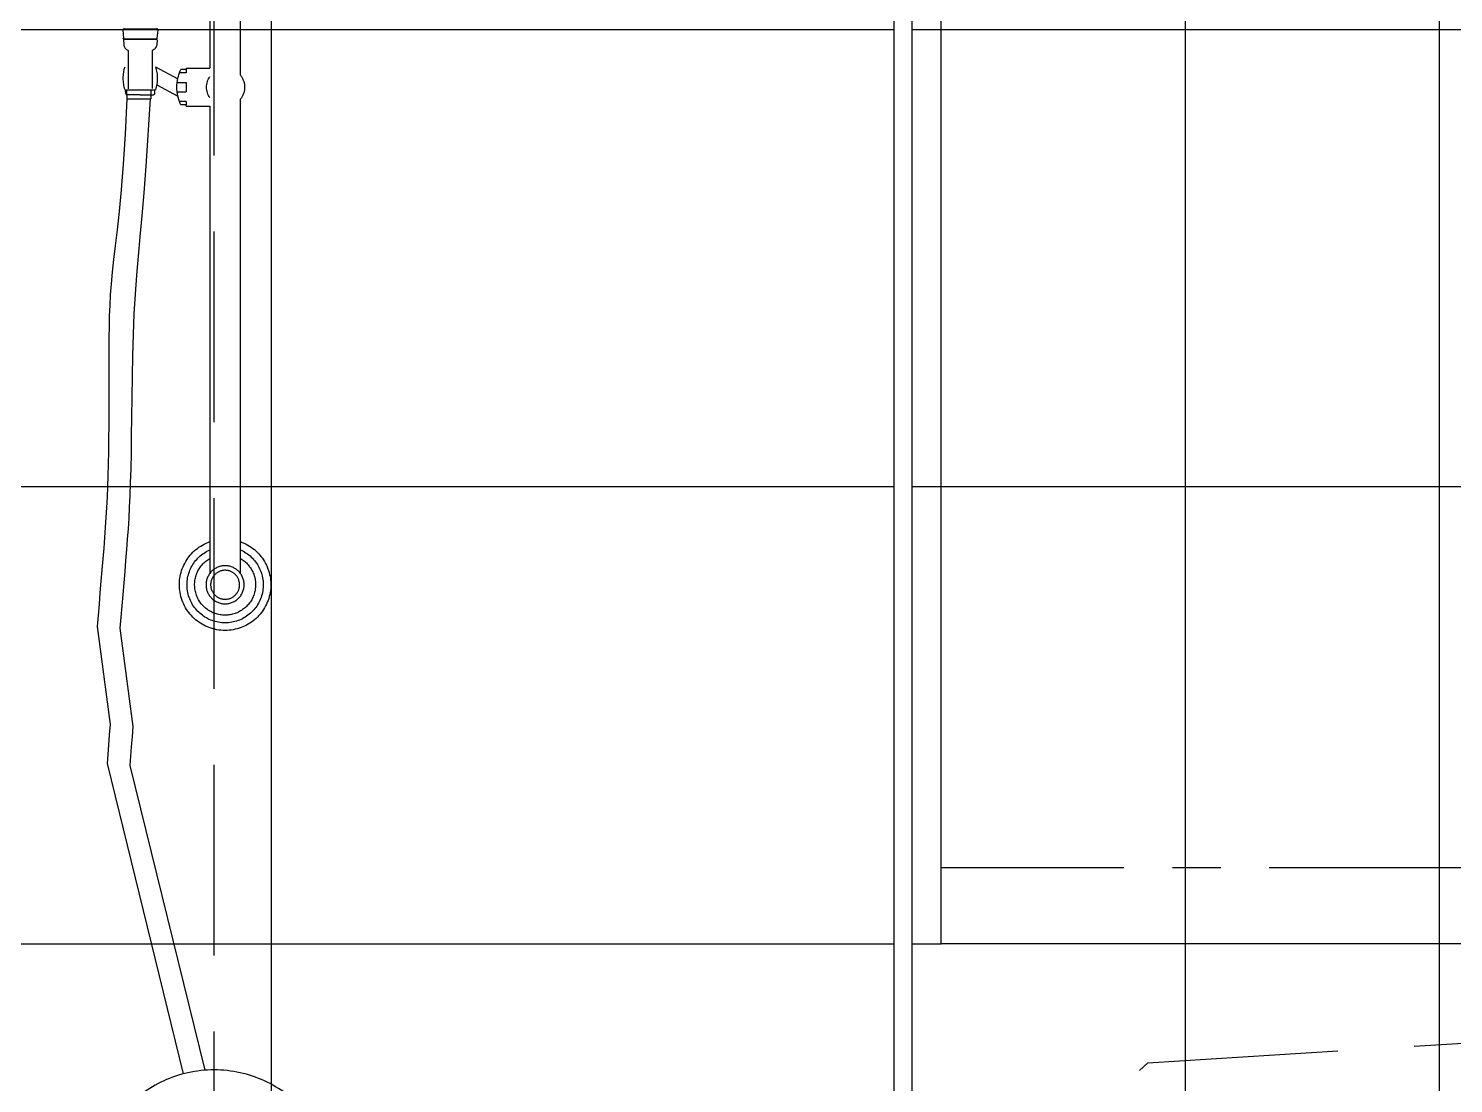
# Model space of a CAD drawing. Extents: x 468514 to 728049, y -74127 to 69080.
# Drawn here: x 555734 to 556670, y -69418 to -68726 of the extents above; entities that cross this region are included whole.
import ezdxf

# ---------------------------------------------------------------- set-up
doc = ezdxf.new("R2010")
doc.units = 0
doc.header["$LTSCALE"] = 500
doc.header["$MEASUREMENT"] = 0
for name, pattern in [('CENTER', [50.8, 31.75, -6.35, 6.35, -6.35]), ('DASH', [0.35, 0.25, -0.1]), ('HIDDEN2', [0.1875, 0.125, -0.0625])]:
    doc.linetypes.add(name, pattern=pattern)
for name, color, linetype in [('E 立面填充', 250, 'Continuous'), ('E 立面家具、洁具', 153, 'Continuous'), ('E 立面材料分格线', 8, 'Continuous'), ('E 立面材料类别线', 154, 'Continuous'), ('E 立面标注尺寸', 9, 'Continuous'), ('L-立面家具、洁具', 153, 'Continuous')]:
    doc.layers.add(name, color=color, linetype=linetype)
doc.styles.add('PDC DIM', font='PMingLiU-ExtB.ttf', dxfattribs={"width": 0.85})
doc.dimstyles.new('PDC-A2', dxfattribs={"dimscale": 0, "dimtxt": 2.5, "dimasz": 1, "dimexe": 1, "dimexo": 1, "dimgap": 0.7, "dimtad": 1, "dimdec": 0, "dimtxsty": 'PDC DIM', "dimblk": 'ARCHTICK', "dimcen": 1, "dimdle": 1, "dimclrd": 8, "dimclre": 8, "dimclrt": 9, "dimadec": 0, "dimazin": 0, "dimtfac": 1, "dimtdec": 0, "dimtix": 1, "dimtmove": 2, "dimatfit": 3, "dimldrblk": 'PDC A2 T R', "dimfxl": 10, "dimfxlon": 1, "dimarcsym": 0})

# ---------------------------------------------------------------- blocks, each defined once
blk = doc.blocks.new('A$C2F8A30B2')
at = {"linetype": 'HIDDEN2', "lineweight": -2, "ltscale": 20}
for p, q in [((20, 655.52), (20, 914.02)), ((40, 914.02), (40, 660.09)), ((96.26, 685.88), (74.85, 685.88)), ((95.78, 685.88), (75.39, 685.88)), ((74.69, 678.56), (74.75, 678.72)), ((74.69, 678.56), (74.75, 678.72)), ((74.69, 678.56), (74.85, 675.46)), ((74.75, 678.72), (74.8, 678.84)), ((74.75, 678.72), (74.8, 678.84)), ((74.8, 678.84), (74.85, 678.93)), ((74.8, 678.84), (74.85, 678.93)), ((74.85, 678.93), (74.96, 678.99)), ((74.85, 678.93), (74.96, 678.99)), ((74.96, 678.99), (75.07, 679.05)), ((74.96, 678.99), (75.07, 679.05)), ((75.07, 679.05), (75.17, 679.05)), ((75.07, 679.05), (75.17, 679.05)), ((96.2, 679.05), (75.17, 679.05)), ((96.04, 679.05), (75.33, 679.05)), ((75.33, 679.05), (96.04, 679.05)), ((96.2, 679.05), (96.31, 679.05)), ((96.2, 679.05), (96.31, 679.05)), ((96.31, 679.05), (96.42, 678.99)), ((96.31, 679.05), (96.42, 678.99)), ((96.42, 678.99), (96.53, 678.93)), ((96.42, 678.99), (96.53, 678.93)), ((96.53, 678.93), (96.58, 678.84)), ((96.53, 678.93), (96.58, 678.84)), ((96.63, 678.56), (96.53, 675.57)), ((96.58, 678.84), (96.63, 678.72)), ((96.58, 678.84), (96.63, 678.72)), ((96.63, 678.72), (96.63, 678.56)), ((96.63, 678.72), (96.63, 678.56)), ((55.66, 660.09), (40, 660.09)), ((55.66, 660.09), (55.66, 659.09)), ((55.66, 659.09), (55.66, 657.09)), ((55.66, 659.09), (55.66, 657.09)), ((55.66, 659.09), (59.15, 659.09)), ((55.66, 657.09), (59.97, 657.09)), ((75.66, 660.91), (61.11, 653.11)), ((61.66, 650.59), (55.66, 650.59)), ((55.66, 650.59), (55.66, 644.59)), ((74.87, 649.13), (61.03, 641.72)), ((95.66, 645.91), (75.66, 645.91)), ((76.14, 643.34), (76.08, 645.53)), ((94.55, 645.91), (76.51, 645.91)), ((78.68, 645.91), (78.85, 639.91)), ((94.68, 645.91), (94.51, 639.91)), ((95.19, 643.4), (95.29, 645.48)), ((20, 328.53), (20, 639.66)), ((61.66, 644.59), (55.66, 644.59)), ((55.66, 638.09), (59.97, 638.09)), ((55.66, 638.09), (55.66, 636.09)), ((55.66, 635.09), (55.66, 636.09)), ((55.66, 636.09), (59.15, 636.09)), ((76.19, 643.23), (76.14, 643.34)), ((76.3, 643.07), (76.19, 643.23)), ((76.35, 642.97), (76.3, 643.07)), ((76.46, 642.86), (76.35, 642.97)), ((76.62, 642.76), (76.46, 642.86)), ((76.72, 642.7), (76.62, 642.76)), ((76.89, 642.65), (76.72, 642.7)), ((77.05, 642.65), (76.89, 642.65)), ((85.66, 642.65), (77.05, 642.65)), ((94.51, 639.91), (78.85, 639.91)), ((79.19, 639.91, 0), (81.98, 595.74, 0)), ((85.66, 642.65), (94.33, 642.65)), ((94.49, 642.65), (94.33, 642.65)), ((94.6, 642.7), (94.49, 642.65)), ((94.51, 639.91, 0), (95.68, 616.84, 0)), ((94.76, 642.76), (94.6, 642.7)), ((94.87, 642.86), (94.76, 642.76)), ((95.03, 642.97), (94.87, 642.86)), ((95.08, 643.07), (95.03, 642.97)), ((95.19, 643.23), (95.08, 643.07)), ((95.19, 643.4), (95.19, 643.23)), ((40, 635.09), (40, 328.53)), ((55.66, 635.09), (40, 635.09)), ((95.68, 616.84, 0), (96.94, 597.11, 0)), ((81.98, 595.74, 0), (83.29, 578.34, 0)), ((96.94, 597.11, 0), (98.25, 580.32, 0)), ((98.25, 580.32, 0), (99.57, 566.06, 0)), ((83.29, 578.34, 0), (84.61, 563.07, 0)), ((84.61, 563.07, 0), (85.89, 549.35, 0)), ((99.57, 566.06, 0), (100.85, 553.93, 0)), ((100.85, 553.93, 0), (102.06, 543.52, 0)), ((85.89, 549.35, 0), (87.08, 536.63, 0)), ((102.06, 543.52, 0), (103.14, 534.42, 0)), ((87.08, 536.63, 0), (88.16, 524.32, 0)), ((103.14, 534.42, 0), (104.06, 526.23, 0)), ((88.16, 524.32, 0), (89.08, 511.85, 0)), ((104.06, 526.23, 0), (104.79, 518.59, 0)), ((104.79, 518.59, 0), (105.33, 511.32, 0)), ((89.08, 511.85, 0), (89.8, 498.79, 0)), ((105.33, 511.32, 0), (105.72, 504.31, 0)), ((89.8, 498.79, 0), (90.35, 485.25, 0)), ((105.72, 504.31, 0), (105.99, 497.43, 0)), ((105.99, 497.43, 0), (106.15, 490.54, 0)), ((106.15, 490.54, 0), (106.23, 483.53, 0)), ((90.35, 485.25, 0), (90.75, 471.46, 0)), ((106.23, 483.53, 0), (106.26, 476.26, 0)), ((90.75, 471.46, 0), (91.05, 457.68, 0)), ((106.26, 476.26, 0), (106.26, 468.62, 0)), ((106.26, 468.62, 0), (106.26, 460.52, 0)), ((106.26, 460.52, 0), (106.27, 452.04, 0)), ((91.05, 457.68, 0), (91.27, 444.13, 0)), ((106.27, 452.04, 0), (106.29, 443.31, 0)), ((91.27, 444.13, 0), (91.44, 431.07, 0)), ((106.29, 443.31, 0), (106.32, 434.45, 0)), ((91.44, 431.07, 0), (91.59, 418.74, 0)), ((106.32, 434.45, 0), (106.38, 425.6, 0)), ((106.38, 425.6, 0), (106.47, 416.86, 0)), ((91.59, 418.74, 0), (91.76, 407.38, 0)), ((106.47, 416.86, 0), (106.59, 408.39, 0)), ((91.76, 407.38, 0), (91.97, 397.16, 0)), ((106.59, 408.39, 0), (106.75, 400.28, 0)), ((91.97, 397.16, 0), (92.22, 387.97, 0)), ((106.75, 400.28, 0), (106.96, 392.65, 0)), ((92.22, 387.97, 0), (92.52, 379.63, 0)), ((106.96, 392.65, 0), (107.21, 385.42, 0)), ((107.21, 385.42, 0), (107.51, 378.5, 0)), ((92.52, 379.63, 0), (92.87, 371.94, 0)), ((107.51, 378.5, 0), (107.85, 371.79, 0)), ((92.87, 371.94, 0), (93.26, 364.73, 0)), ((107.85, 371.79, 0), (108.24, 365.19, 0)), ((108.24, 365.19, 0), (108.67, 358.61, 0)), ((93.26, 364.73, 0), (93.7, 357.8, 0)), ((93.7, 357.8, 0), (94.19, 350.98, 0)), ((108.67, 358.61, 0), (109.15, 351.96, 0)), ((94.19, 350.98, 0), (94.72, 344.09, 0)), ((109.15, 351.96, 0), (109.68, 345.12, 0)), ((94.72, 344.09, 0), (95.29, 336.97, 0)), ((95.29, 336.97, 0), (95.9, 329.65, 0)), ((109.68, 345.12, 0), (110.25, 338.04, 0)), ((110.25, 338.04, 0), (110.86, 330.75, 0)), ((95.9, 329.65, 0), (96.53, 322.2, 0)), ((110.86, 330.75, 0), (111.48, 323.33, 0)), ((96.53, 322.2, 0), (97.17, 314.69, 0)), ((111.48, 323.33, 0), (112.12, 315.83, 0)), ((97.17, 314.69, 0), (97.81, 307.19, 0)), ((112.12, 315.83, 0), (112.76, 308.34, 0)), ((97.81, 307.19, 0), (98.43, 299.75, 0)), ((98.43, 299.75, 0), (99.04, 292.45, 0)), ((112.76, 308.34, 0), (113.39, 300.91, 0)), ((113.39, 300.91, 0), (114, 293.63, 0)), ((99.04, 292.45, 0), (90.56, 228.09, 0)), ((114, 293.63, 0), (105.52, 229.28, 0)), ((90.56, 228.09, 0), (91.09, 221.26, 0)), ((105.52, 229.28, 0), (106.05, 222.47, 0)), ((91.09, 221.26, 0), (91.58, 214.71, 0)), ((106.05, 222.47, 0), (106.53, 215.94, 0)), ((106.53, 215.94, 0), (106.99, 209.7, 0)), ((91.58, 214.71, 0), (92.03, 208.46, 0)), ((92.03, 208.46, 0), (92.46, 202.51, 0)), ((106.99, 209.7, 0), (107.41, 203.78, 0)), ((92.46, 202.51, 0), (43.4, 2.39, 0)), ((107.41, 203.78, 0), (57.52, 0, 0)), ((37.08, 2.62), (37.08, 2.62))]:
    blk.add_line(p, q, dxfattribs=at)
for radius in [12.5, 9.5]:
    blk.add_circle((30, 321.03, 0), radius, dxfattribs=at)
for centre, radius, start, end in [((29.66, 647.59, 0), 12.5, 140.63127, 219.36873), ((34.12, 647.59, 0), 27.54, 335.32005, 24.67995), ((99.13, 653.41, 0), 24.63, 162.27522, 197.72478), ((72.2, 653.41, 0), 24.63, 342.27522, 17.72478), ((29.66, 647.59, 0), 12.5, 325.78364, 34.21636), ((30, 321.03, 0), 30, 109.47122, 70.52878), ((30, 321.03, 0), 25, 113.57818, 66.42182), ((30, 321.03, 0), 20, 120, 60)]:
    blk.add_arc(centre, radius, start, end, dxfattribs=at)
for points, knots in [([(74.48, 679.8), (74.48, 679.8), (74, 684.92), (74, 684.92), (74.02, 685.44), (74.33, 685.78), (74.85, 685.88)], [0, 0, 0, 0, 1, 1, 1, 2, 2, 2, 2]), ([(96.26, 685.88), (96.79, 685.79), (97.12, 685.45), (97.17, 684.92), (97.17, 684.92), (96.69, 679.8), (96.69, 679.8)], [0, 0, 0, 0, 1, 1, 1, 2, 2, 2, 2]), ([(74.85, 675.46), (75.11, 673.71), (76.16, 672.38), (77.8, 671.72), (77.8, 671.72), (77.8, 646.65), (77.8, 646.65)], [0, 0, 0, 0, 1, 1, 1, 2, 2, 2, 2]), ([(96.53, 675.57), (96.29, 673.78), (95.24, 672.41), (93.58, 671.72), (93.58, 671.72), (93.58, 646.6), (93.58, 646.6)], [0, 0, 0, 0, 1, 1, 1, 2, 2, 2, 2]), ([(-47.54, -88.75), (-47.54, -139.21), (-9.58, -180.11), (37.26, -180.11), (84.1, -180.11), (122.07, -139.21), (122.07, -88.75), (122.07, -38.28), (84.1, 2.62), (37.26, 2.62), (-9.58, 2.62), (-47.54, -38.28), (-47.54, -88.75), (-47.54, -88.75), (-47.54, -88.75), (-47.54, -88.75)], [0, 0, 0, 0, 1, 1, 1, 2, 2, 2, 3, 3, 3, 4, 4, 4, 5, 5, 5, 5])]:
    blk.add_open_spline(points, degree=3, knots=knots, dxfattribs=at)
for points in [[(75.33, 679.05), (74.88, 679.1), (74.58, 679.35), (74.48, 679.8)], [(96.04, 679.05), (96.47, 679.11), (96.77, 679.37), (96.9, 679.8)]]:
    blk.add_open_spline(points, degree=3, dxfattribs=at)
blk = doc.blocks.new('_ArchTick')
at = {"color": 0, "linetype": 'ByBlock', "const_width": 0.4}
blk.add_lwpolyline([(-0.5, -0.5), (0.5, 0.5)], dxfattribs=at)
blk = doc.blocks.new('PDC A2 T R')
at = {"color": 0, "linetype": 'ByBlock'}
blk.add_line((0, 0), (-2, 0), dxfattribs=at)
for points in [[(-2.147, 0.886), (-1.491, 1.345), (-0.6, 0), (0, 0)], [(-2.147, -0.886), (-1.491, -1.345), (-0.6, 0), (0, 0)]]:
    blk.add_solid(points, dxfattribs=at)

msp = doc.modelspace()

# ---------------------------------------------------------------- hatches: boundary and pattern name
at = {"layer": 'E 立面填充'}
h = msp.add_hatch(dxfattribs=at)
h.set_pattern_fill('_USER', color=256, scale=300, pattern_type=0)
h.set_pattern_definition([(0, (558293.3, -70526.5), (0, 300), [])])
h.paths.add_polyline_path([(558293.3, -68126.5), (557723.3, -68126.5), (557723.3, -70526.5), (558293.3, -70526.5)])
h.paths.add_polyline_path([(557723.3, -69976.5), (557073.3, -69976.5), (557073.3, -70196.5), (557723.3, -70196.5)], flags=17)
h.paths.add_polyline_path([(557723.3, -70226.5), (557073.3, -70226.5), (557073.3, -70526.5), (557723.3, -70526.5)], flags=17)
h.paths.add_polyline_path([(557073.3, -69526.5), (556333.3, -69526.5), (556333.3, -70526.5), (557073.3, -70526.5)], flags=17)
h.paths.add_polyline_path([(557723.3, -69326.5), (556333.3, -69326.5), (556333.3, -68126.5), (555453.3, -68126.5), (555453.3, -70526.5), (556283.3, -70526.5), (556283.3, -70476.5), (556302.3, -70476.5), (556302.3, -68446.5), (556298.3, -68446.5), (556298.3, -68426.5), (556318.3, -68426.5), (556318.3, -68446.5), (556314.3, -68446.5), (556314.3, -70476.5), (556333.3, -70476.5), (556333.3, -69526.5), (557073.3, -69526.5), (557073.3, -69676.5), (557369.3, -69676.5), (557369.3, -69626.09), (557369.3, -69569.5), (557370.69, -69561.62), (557369.3, -69561.62), (557369.3, -69537.65, -0.280803), (557398.3, -69517, -0.280797), (557427.3, -69537.65), (557427.3, -69561.62), (557425.91, -69561.62), (557427.3, -69569.5), (557427.3, -69626.09), (557427.3, -69676.5), (557723.3, -69676.5)])
h.paths.add_polyline_path([(557384.67, -69510.93, -0.167186), (557411.94, -69510.93, -0.717696), (557411.94, -69514.72, -0.167186), (557384.67, -69514.72, -0.722273)], flags=16)
h.paths.add_polyline_path([(557073.3, -68126.5), (556333.3, -68126.5), (556333.3, -69276.5), (557073.3, -69276.5)], flags=17)
h = msp.add_hatch(dxfattribs=at)
h.set_pattern_fill('_USER', color=256, scale=600, angle=90, pattern_type=0)
h.set_pattern_definition([(90, (558293.3, -70526.5), (-600, 4e-14), [])])
h.paths.add_polyline_path([(557073.3, -69526.5), (556333.3, -69526.5), (556333.3, -70526.5), (557073.3, -70526.5)], flags=17)
h.paths.add_polyline_path([(557073.3, -69276.5), (556333.3, -69276.5), (556333.3, -69326.5), (557073.3, -69326.5)], flags=17)
h.paths.add_polyline_path([(556302.3, -68446.5), (556298.3, -68446.5), (556298.3, -68426.5), (556318.3, -68426.5), (556318.3, -68446.5), (556314.3, -70476.5), (556333.3, -70476.5), (556333.3, -69526.5), (557073.3, -69526.5), (557073.3, -69676.5), (557369.3, -69676.5), (557369.3, -69626.09), (557427.3, -69626.09), (557427.3, -69561.62), (557425.91, -69561.62), (557427.3, -69569.5), (557427.3, -69626.09), (557427.3, -69676.5), (557623.3, -69676.5), (557723.3, -69676.5), (557723.3, -69326.5), (556333.3, -69326.5), (556333.3, -68126.5), (555453.3, -68126.5), (555453.3, -70526.5), (556283.3, -70526.5), (556283.3, -70476.5), (556302.3, -70476.5)])
h.paths.add_polyline_path([(557398.3, -69517, -0.082982), (557384.67, -69514.72, -0.53661), (557383.8, -69511.51, 0.172636), (557369.31, -69537.62, -0.280561)], flags=16)
h.paths.add_polyline_path([(557413.24, -69550.26, 0.10053), (557407.05, -69529.65, 0.588831), (557389.56, -69529.65, 0.10053), (557383.36, -69550.26, -0.912464)], flags=16)
edge = h.paths.add_edge_path(flags=16)
edge.add_ellipse((557398.3, -69551), major_axis=(15, 0), ratio=0.3, start_angle=0, end_angle=180, ccw=False)
edge.add_line((557413.3, -69551), (557413.3, -69556))
edge.add_ellipse((557398.3, -69556), major_axis=(-15, 0), ratio=0.3, start_angle=0, end_angle=180, ccw=False)
edge.add_line((557383.3, -69556), (557383.3, -69551))
h.paths.add_polyline_path([(557073.3, -68126.5), (556333.3, -68126.5), (556333.3, -69276.5), (557073.3, -69276.5)], flags=17)
h.paths.add_polyline_path([(557723.3, -69976.5), (557073.3, -69976.5), (557073.3, -70196.5), (557723.3, -70196.5)], flags=17)
h.paths.add_polyline_path([(557723.3, -70226.5), (557073.3, -70226.5), (557073.3, -70526.5), (557723.3, -70526.5)], flags=17)
h.paths.add_polyline_path([(558293.3, -68126.5), (557723.3, -68126.5), (557723.3, -70526.5), (558293.3, -70526.5)])

# ---------------------------------------------------------------- linework, layer by layer
at = {"layer": 'E 立面家具、洁具'}
msp.add_lwpolyline([(556302.3, -70476.5), (556314.3, -70476.5), (556314.3, -68446.5), (556302.3, -68446.5)], close=True, dxfattribs=at)
at = {"layer": 'E 立面家具、洁具', "linetype": 'CENTER', "ltscale": 0.01}
msp.add_lwpolyline([(557723.3, -69276.5), (556333.3, -69276.5)], dxfattribs=at)
at = {"layer": 'E 立面材料分格线', "linetype": 'DASH'}
msp.add_line((555856.05, -70034), (555856.05, -68331.31), dxfattribs=at)
msp.add_lwpolyline([(556333.3, -69526.5), (556469, -69404.5), (557723.3, -69326.5)], dxfattribs=at)
at = {"layer": 'E 立面材料类别线'}
for p, q in [((556333.3, -69326.5), (556333.3, -68126.5)), ((557723.3, -69326.5), (556333.3, -69326.5))]:
    msp.add_line(p, q, dxfattribs=at)

# ---------------------------------------------------------------- block references
at = {"layer": 'L-立面家具、洁具', "xscale": -1}
msp.add_blockref('A$C2F8A30B2', (555893.33, -69411.78), dxfattribs=at)

# ---------------------------------------------------------------- leaders
at = {"layer": 'E 立面标注尺寸', "annotation_type": 0, "has_hookline": 1, "hookline_direction": 0}
for points, text_width in [([(555652.9, -68927.85), (555652.9, -67026.5), (555937.5, -67026.5)], 487.06), ([(556660.48, -70214.2), (556660.48, -67026.5), (556923.82, -67026.5)], 537.42)]:
    msp.add_leader(points, dimstyle='PDC-A2', override={"dimscale": 30.000004, "dimtad": 0}, dxfattribs=dict(at, text_width=text_width))

doc.saveas('drawing.dxf')
